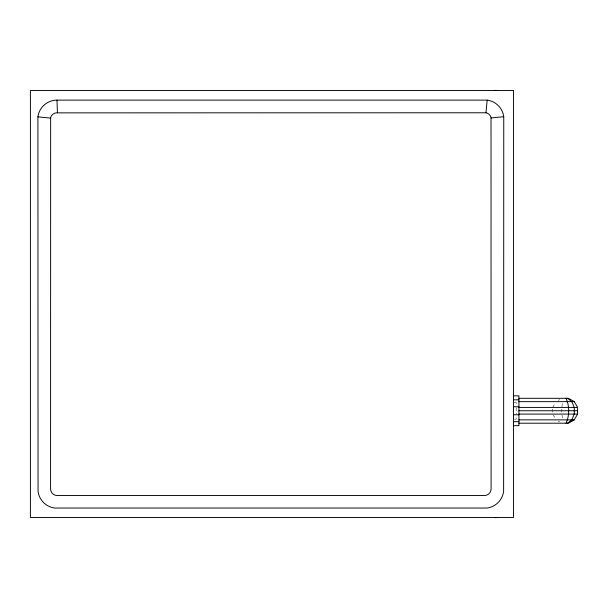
<?xml version="1.0" encoding="UTF-8"?>
<svg xmlns="http://www.w3.org/2000/svg" width="608" height="608" viewBox="0 0 608 608"><rect width="100%" height="100%" fill="white"/><g stroke="black" fill="none" stroke-linecap="round" stroke-linejoin="round"><path stroke-width="0.46" stroke-dasharray="3.04 2.28" d="M561.952 406.592L562.59 402.466M552.71 407.421L555.21 403.089M558.212 400.391L559.656 399.562M514.414 402.359L516.154 402.359L516.154 405.908M514.414 419.148L516.154 419.148L516.154 415.598M558.212 421.108L559.656 421.944M553.128 414.808L555.21 418.418M561.952 414.914L562.59 419.034M561.822 409.085L561.822 414.086M552.71 409.085L552.71 412.422M516.154 407.679L516.154 413.828"/><path stroke-width="0.91" d="M485.929 112.776L486.362 112.86A6.574 6.574 0 0 1 491.013 117.511L491.097 488.923A6.597 6.597 0 0 1 484.492 495.52L57.16 495.52A6.597 6.597 0 0 1 50.563 488.923L50.646 117.671A6.574 6.574 0 0 1 56.134 112.86L485.929 112.776L487.175 100.122L56.992 100.122A19.251 19.251 0 0 0 37.909 116.858L38.046 491.439A19.281 19.281 0 0 0 54.644 508.037L487.016 508.037A19.281 19.281 0 0 0 503.614 491.439L503.751 116.698A19.251 19.251 0 0 0 487.175 100.122M566.048 423.198C569.574 415.591 569.574 405.916 566.048 398.308M518.928 423.198L568.488 423.198L574.264 419.862L577.6 414.086L577.6 407.421L574.264 401.645L568.488 398.308L518.928 398.308M567.598 423.198L571.824 419.862L574.264 414.086L574.264 407.421L571.824 401.645L567.598 398.308M491.097 117.944L503.751 116.698M494.448 517.666L496.964 517.507M513.54 395.823L518.928 395.823L518.928 425.684L513.54 425.684M513.54 399.821L518.928 399.821M518.928 401.645L574.264 401.645M513.54 406.752L518.928 406.752M518.928 407.421L577.6 407.421M518.928 410.75L577.6 410.75M518.928 414.086L577.6 414.086M513.54 414.755L518.928 414.755M518.928 419.862L574.264 419.862M513.54 421.686L518.928 421.686M494.289 90.334L496.797 90.493M37.909 116.858L50.563 118.104M56.992 100.122L57.41 112.776M513.54 90.493L30.4 90.493L30.4 517.507L513.54 517.507L513.54 90.493"/></g></svg>
